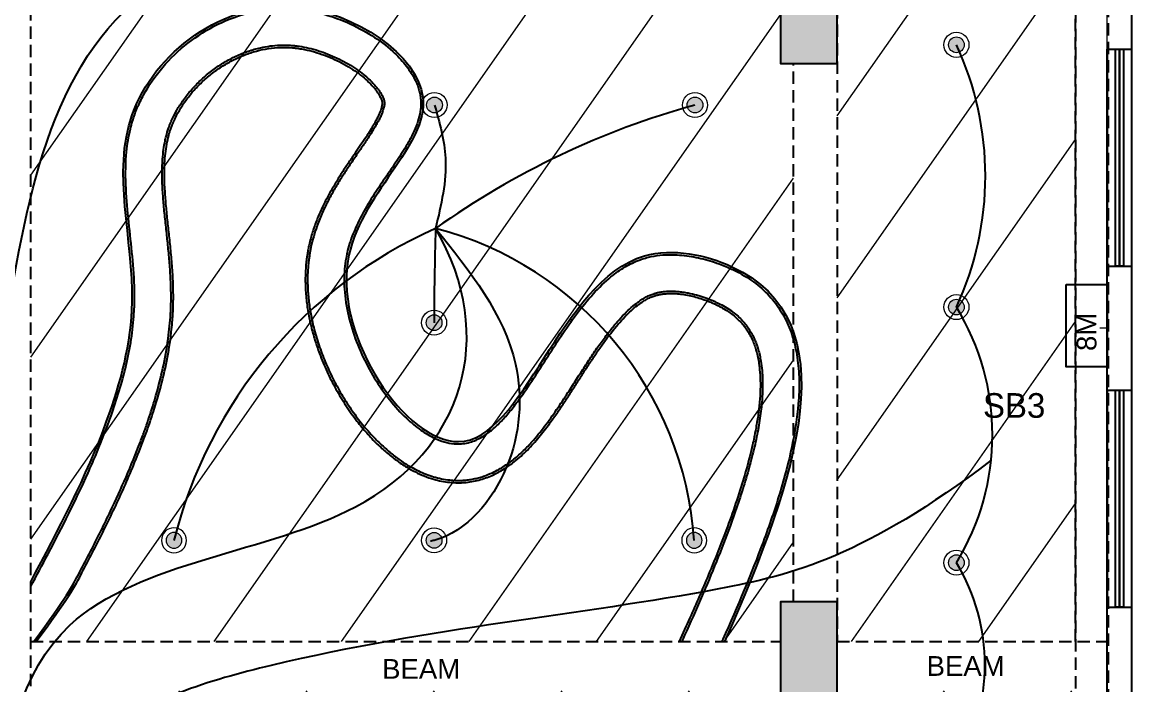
# Model space of a CAD drawing. Header units: millimetres. Extents: x 1464389 to 1998638, y -29162 to 256806.
# Drawn here: x 1777578 to 1784328, y 178643 to 182673 of the extents above; entities that cross this region are included whole.
import ezdxf

# ---------------------------------------------------------------- set-up
doc = ezdxf.new("R2010")
doc.units = ezdxf.units.MM
doc.header["$LTSCALE"] = 15
doc.linetypes.add('DASHED', pattern=[0.75, 0.5, -0.25])
doc.linetypes.add('DASHED2', pattern=[0.375, 0.25, -0.125])
doc.layers.get('0').update_dxf_attribs({"lineweight": 5})
for name, color, linetype in [('0_1.5sqmm wire', 4, 'Continuous'), ('0_COVE_loop', 30, 'Continuous'), ('A-WNDW', 4, 'Continuous'), ('GFC Columns', 6, 'Continuous'), ('GFC Walls', 14, 'Continuous'), ('GFC Windows', 5, 'Continuous'), ('S-col-3', 3, 'Continuous'), ('supended frame', 30, 'DASHED'), ('Text', 250, 'Continuous')]:
    doc.layers.add(name, color=color, linetype=linetype)
doc.layers.add('Hatch', color=252, linetype='Continuous', lineweight=15)
doc.styles.add('ARIAL', font='arial.ttf')

# ---------------------------------------------------------------- blocks, each defined once
blk = doc.blocks.new('SB')
at = {"layer": '0_1.5sqmm wire'}
blk.add_lwpolyline([(878496.5, -257695.9), (878496.5, -257945.9), (877996.5, -257945.9), (877996.5, -257695.9)], close=True, dxfattribs=at)
at = {"layer": '0_1.5sqmm wire', "insert": (878325.5, -257882.3), "char_height": 120, "attachment_point": 9, "style": 'ARIAL'}
blk.add_mtext_dynamic_manual_height_columns('\\pxt5;8M', width=2313.201, gutter_width=250, heights=[0], dxfattribs=at)
blk = doc.blocks.new('ff looping lights')
at = {"layer": '0_1.5sqmm wire'}
for centre, radius, start, end in [((988661.8, -272163), 1894.2, 335.0928, 24.89681), ((990134.2, -276592.2), 5043, 105.46223, 125.41395), ((988365.2, -275065.3), 2828.8, 114.05982, 165.97237), ((986678, -274525.9), 2112.3, 3.97194, 75.35812), ((989109.9, -273738), 1488.9, 328.53047, 31.46953), ((989352.1, -275135.7), 1200.5, 328.89471, 31.11864)]:
    blk.add_arc(centre, radius, start, end, dxfattribs=at)
blk.add_spline([(983485.3, -280840.9), (983650.8, -280016.7), (984350.8, -278986.7), (984370.8, -277556.7), (984260.8, -275616.7), (984540.8, -273486.7), (985264.7, -271216), (987084.2, -270386.3)], degree=3, dxfattribs=at)
for points, knots in [([(983485.3, -280840.9), (983557.3, -280700.8), (983699.8, -280423.9), (984022.8, -279966.2), (984654.1, -279184.9), (984707.4, -277531.1), (984245.3, -274589.7), (987203, -274379.6), (987596.1, -273144.5), (987211.9, -272482.2)], [0, 0, 0, 0, 471.614166, 932.048743, 1686.568458, 3393.524814, 6050.835484, 7878.67574, 10168.536426, 10168.536426, 10168.536426, 10168.536426]), ([(990590.8, -273892.5), (989822.6, -274478), (988562.6, -274798), (986834.2, -274935.8), (984774.1, -275543.4), (984884, -277686.7), (985083.4, -279755.2), (983842.6, -280298), (983550.3, -280861.3), (983540.7, -280871.7)], [0, 0, 0, 0, 1482.138071, 4272.155992, 5362.201862, 7219.96934, 9719.269242, 11102.638709, 11144.564144, 11144.564144, 11144.564144, 11144.564144])]:
    blk.add_open_spline(points, degree=3, knots=knots, dxfattribs=at)
at = {"layer": '0_COVE_loop'}
for points in [[(987205.3, -271731.6), (987272, -272055.4), (987211.9, -272482.2)], [(987211.9, -272482.2), (987698.1, -273308.1), (987641.9, -273936.8), (987203, -274379.6), (987180.4, -274385.2)], [(987211.9, -272482.2), (987205.1, -272779.6), (987203, -273055.6)]]:
    blk.add_spline(points, degree=3, dxfattribs=at)
blk = doc.blocks.new('curved light ff')
at = {"layer": 'supended frame', "linetype": 'ByBlock', "ltscale": 50}
for points, knots in [([(986132.8, -304891.1), (986303.2, -304573.5), (986585.5, -304035.4), (986844.9, -303067.4), (986484.7, -301985.7), (987628.3, -301098.4), (988925.5, -301989.4), (987620.2, -302883.2), (988950.9, -304820.3), (989428.2, -302731.7), (991169.7, -303098), (990810.2, -304229.8), (990352, -305255.1)], [81.098451, 81.098451, 81.098451, 81.098451, 1160.668686, 1902.168977, 3041.472031, 4239.059085, 5181.002223, 6279.419671, 7566.677072, 9164.488193, 9700.970436, 12132.687511, 12132.687511, 12132.687511, 12132.687511]), ([(986132.8, -304920.7), (986168.3, -304854.7), (986203.7, -304788.5), (986324.2, -304559.8), (986407.1, -304396), (986497.1, -304194.7), (986511.9, -304160.9), (986554.9, -304059), (986582.2, -303990.4), (986644.5, -303820.4), (986677.6, -303718), (986730, -303509.7), (986749.4, -303403.9), (986760.5, -303274.4), (986761.9, -303252.2), (986763.5, -303216.7), (986764, -303203.5), (986764.9, -303158.2), (986764.6, -303126.1), (986761.2, -303024.8), (986755.5, -302955.5), (986741.7, -302817.2), (986733.7, -302748.1), (986719.9, -302611), (986714, -302542.9), (986709, -302408.4), (986709.8, -302342), (986720.7, -302229.9), (986728.1, -302183.7), (986742.9, -302122.1), (986747.3, -302106.2), (986756.2, -302076.8), (986760.7, -302063.3), (986770.4, -302036.4), (986775.6, -302023.1), (986792.4, -301983.2), (986805.1, -301956.9), (986851.3, -301871.7), (986890.7, -301814.7), (986981.6, -301708.4), (987033.1, -301659.1), (987145.6, -301571.3), (987206.7, -301532.8), (987336.1, -301469.5), (987404.4, -301444.8), (987545.8, -301412), (987618.8, -301403.9), (987713.6, -301406.2), (987734, -301407.4), (987775.1, -301411.4), (987795.8, -301414.1), (987857.7, -301424.6), (987899, -301434.4), (987980.5, -301459.1), (988020.7, -301474), (988111.6, -301513.8), (988161.4, -301540.3), (988254.1, -301599.2), (988296.8, -301631.6), (988362.9, -301691.7), (988388.3, -301718.4), (988432.5, -301773.3), (988451.3, -301801.5), (988476.9, -301850.3), (988485.6, -301870.9), (988495.2, -301901.1), (988497.8, -301910.9), (988501.3, -301927.3), (988502.5, -301933.9), (988504.4, -301947), (988505.1, -301953.5), (988506.1, -301966.4), (988506.4, -301972.9), (988506.5, -301992.5), (988505.7, -302005.5), (988501.8, -302037.7), (988497.8, -302057), (988486.8, -302095.7), (988479.7, -302115.3), (988463.2, -302154.7), (988453.6, -302174.6), (988432.4, -302214.8), (988420.7, -302235.1), (988387.8, -302289.3), (988365.2, -302323.5), (988317.8, -302393.4), (988293, -302429.1), (988243.6, -302502), (988218.9, -302539.3), (988172, -302615.8), (988149.6, -302655), (988109.5, -302735.8), (988091.8, -302777.3), (988071.1, -302839.1), (988065.5, -302858.3), (988056.9, -302892.6), (988053.6, -302907.5), (988048.8, -302933.3), (988047.1, -302944), (988044.2, -302965.5), (988043, -302976.3), (988040.1, -303009), (988039.1, -303031), (988038.9, -303105.8), (988043.9, -303159.3), (988062.6, -303266.4), (988076.3, -303320), (988111, -303425.5), (988132, -303477.4), (988179.8, -303577.8), (988206.6, -303626.3), (988264.7, -303718), (988296, -303761.2), (988361.6, -303840.8), (988395.9, -303877.1), (988459, -303934.3), (988487.5, -303956.8), (988544.8, -303995.5), (988573.7, -304011.6), (988622.9, -304032.9), (988643.2, -304039.8), (988683.4, -304049.7), (988703.4, -304052.6), (988730.1, -304053.5), (988736.9, -304053.5), (988750.5, -304052.9), (988757.2, -304052.3), (988777.3, -304049.8), (988790.5, -304047.1), (988816.4, -304039.8), (988829.2, -304035.1), (988854.3, -304024.1), (988866.7, -304017.6), (988898, -303999.1), (988916.6, -303985.9), (988953.3, -303956), (988971.3, -303939.3), (989006.7, -303903.2), (989024.2, -303883.6), (989058.9, -303842.1), (989076, -303820.2), (989122.4, -303757.9), (989151.4, -303715.7), (989209.6, -303627.9), (989238.8, -303582.3), (989298, -303490.2), (989328.1, -303443.7), (989389.5, -303352), (989421, -303306.9), (989485.9, -303220.6), (989519.3, -303179.3), (989588.8, -303103.1), (989624.8, -303068.1), (989690, -303014.8), (989718.4, -302994.5), (989777.2, -302959.6), (989807.6, -302944.9), (989850.1, -302929.4), (989861.3, -302925.8), (989884, -302919.3), (989895.5, -302916.5), (989930.5, -302909.3), (989954.3, -302906), (990016.4, -302901.3), (990055.2, -302901.9), (990132.7, -302909.1), (990171.5, -302915.7), (990247.4, -302933.6), (990284.5, -302944.9), (990334.1, -302963.1), (990348, -302968.6), (990373.1, -302979.2), (990384.4, -302984.2), (990417.4, -302999.6), (990438.5, -303010.5), (990498.9, -303045.1), (990535.3, -303070.6), (990600.6, -303125.8), (990629.5, -303155.6), (990680.3, -303219.4), (990702.2, -303253.4), (990739.5, -303325.3), (990754.9, -303363.3), (990779.7, -303443), (990789, -303484.8), (990802, -303572), (990805.6, -303617.3), (990807.6, -303711.4), (990806, -303760.1), (990795.1, -303893.1), (990781.7, -303980.1), (990743.5, -304161), (990718.8, -304254.9), (990659.8, -304448.6), (990625.6, -304548.3), (990516.9, -304840.7), (990433.1, -305039.1), (990340.8, -305246), (990338.7, -305250.6), (990336.7, -305255.1)], [55.052372, 55.052372, 55.052372, 55.052372, 279.636341, 279.636341, 829.235288, 829.235288, 939.464268, 939.464268, 1159.922227, 1159.922227, 1478.853568, 1478.853568, 1797.784908, 1797.784908, 1863.585657, 1863.585657, 1902.564738, 1902.564738, 1996.94881, 1996.94881, 2199.542294, 2199.542294, 2402.135777, 2402.135777, 2604.729261, 2604.729261, 2807.322745, 2807.322745, 2952.784404, 2952.784404, 3003.980121, 3003.980121, 3047.838684, 3047.838684, 3091.697247, 3091.697247, 3179.414372, 3179.414372, 3380.948017, 3380.948017, 3582.481662, 3582.481662, 3784.015307, 3784.015307, 3985.548952, 3985.548952, 4187.082597, 4187.082597, 4242.355299, 4242.355299, 4297.628001, 4297.628001, 4408.173405, 4408.173405, 4518.718809, 4518.718809, 4666.025365, 4666.025365, 4813.331922, 4813.331922, 4923.224798, 4923.224798, 5033.117675, 5033.117675, 5111.931245, 5111.931245, 5149.385589, 5149.385589, 5174.826338, 5174.826338, 5199.884244, 5199.884244, 5224.942149, 5224.942149, 5275.057961, 5275.057961, 5348.246075, 5348.246075, 5421.434189, 5421.434189, 5494.622304, 5494.622304, 5567.810418, 5567.810418, 5688.230468, 5688.230468, 5808.650517, 5808.650517, 5929.070567, 5929.070567, 6049.490617, 6049.490617, 6169.910666, 6169.910666, 6223.117509, 6223.117509, 6263.62822, 6263.62822, 6292.043767, 6292.043767, 6320.459314, 6320.459314, 6377.290408, 6377.290408, 6512.267183, 6512.267183, 6647.243958, 6647.243958, 6782.220733, 6782.220733, 6917.197508, 6917.197508, 7052.174282, 7052.174282, 7187.151057, 7187.151057, 7294.008606, 7294.008606, 7400.866155, 7400.866155, 7475.913091, 7475.913091, 7550.960027, 7550.960027, 7577.039132, 7577.039132, 7603.118236, 7603.118236, 7655.276446, 7655.276446, 7707.434656, 7707.434656, 7759.592865, 7759.592865, 7841.179277, 7841.179277, 7922.765689, 7922.765689, 8004.3521, 8004.3521, 8085.938512, 8085.938512, 8225.824979, 8225.824979, 8365.711447, 8365.711447, 8505.597914, 8505.597914, 8645.484382, 8645.484382, 8785.370849, 8785.370849, 8925.257317, 8925.257317, 9028.322928, 9028.322928, 9131.38854, 9131.38854, 9167.787723, 9167.787723, 9204.186907, 9204.186907, 9276.985274, 9276.985274, 9391.417622, 9391.417622, 9505.849971, 9505.849971, 9620.282319, 9620.282319, 9666.008807, 9666.008807, 9704.650202, 9704.650202, 9781.932993, 9781.932993, 9937.953368, 9937.953368, 10093.973743, 10093.973743, 10249.994118, 10249.994118, 10406.014493, 10406.014493, 10562.034868, 10562.034868, 10718.055244, 10718.055244, 10874.075619, 10874.075619, 11131.329566, 11131.329566, 11388.583514, 11388.583514, 11645.837461, 11645.837461, 12126.342491, 12126.342491, 12137.205835, 12137.205835, 12137.205835, 12137.205835]), ([(986151.8, -305255.1), (986348.3, -304988.8), (986390.6, -304910.1), (986475.3, -304749.3), (986517.8, -304667.2), (986579.3, -304543.5), (986599.2, -304502.8), (986651.2, -304393.7), (986682.8, -304324.7), (986743.4, -304184.5), (986772.4, -304113.5), (986804.6, -304028.3), (986809.5, -304015.3), (986818.1, -303991.8), (986822, -303981.2), (986829.6, -303959.9), (986833.4, -303949.2), (986844.7, -303917), (986852, -303895.4), (986873.4, -303830.2), (986887, -303786), (986915.4, -303685.1), (986929.6, -303627.9), (986954, -303511.5), (986964.1, -303452.4), (986977.8, -303343.3), (986982.2, -303293.7), (986985.1, -303231), (986985.6, -303218.5), (986986.1, -303200), (986986.2, -303194.2), (986986.4, -303182.4), (986986.5, -303176.6), (986986.6, -303159.1), (986986.6, -303147.4), (986986.2, -303112.7), (986985.6, -303089.7), (986983.2, -303032.9), (986981.1, -302999.3), (986976.1, -302933.1), (986973.1, -302900.5), (986966.7, -302836.2), (986963.4, -302804.6), (986956.3, -302739.3), (986952.7, -302705.8), (986945.9, -302640.7), (986942.9, -302609.1), (986937.7, -302547.2), (986935.6, -302517), (986932.8, -302458.2), (986932.1, -302429.6), (986932.3, -302374.1), (986933.3, -302347.2), (986936.6, -302301.2), (986938.7, -302281.7), (986943.7, -302244.9), (986946.7, -302227.6), (986952.2, -302201.6), (986954.2, -302192.7), (986960.9, -302166.2), (986966.1, -302148.9), (986972.9, -302129.3), (986973.9, -302126.5), (986975.9, -302121), (986976.9, -302118.3), (986980, -302110), (986982.2, -302104.5), (986989.1, -302088), (986994, -302077), (987008.7, -302046.6), (987019.2, -302027.2), (987043.7, -301986.7), (987057.9, -301965.6), (987088.9, -301924.4), (987105.7, -301904.3), (987141.4, -301865.3), (987160.3, -301846.5), (987200.2, -301810.6), (987221.1, -301793.5), (987264.4, -301761.4), (987286.9, -301746.4), (987333.1, -301718.8), (987356.8, -301706.1), (987405.2, -301683.5), (987429.9, -301673.5), (987479.9, -301656.3), (987505.3, -301649.1), (987550.1, -301639.1), (987569.6, -301635.6), (987608.7, -301630.4), (987628.4, -301628.7), (987659.6, -301627.5), (987671.1, -301627.4), (987690.1, -301627.6), (987697.6, -301627.9), (987712.7, -301628.7), (987720.2, -301629.2), (987731, -301630.1), (987734.3, -301630.5), (987740.8, -301631.1), (987744.1, -301631.5), (987754, -301632.7), (987760.6, -301633.6), (987786.2, -301637.4), (987805.3, -301641.1), (987844, -301650.1), (987863.5, -301655.4), (987902.4, -301667.7), (987921.8, -301674.5), (987960.1, -301689.6), (987979, -301697.9), (988016, -301715.5), (988034.1, -301725), (988069.1, -301744.7), (988085.9, -301755.1), (988118.1, -301776.5), (988133.5, -301787.6), (988160.5, -301808.7), (988172.5, -301818.7), (988192.7, -301836.9), (988201.1, -301845), (988216.8, -301861.1), (988224.1, -301869.1), (988236.1, -301883.2), (988241, -301889.4), (988250.1, -301901.5), (988254.1, -301907.3), (988261.1, -301918.1), (988264.1, -301923.1), (988268.8, -301931.5), (988270.7, -301935.1), (988274, -301941.8), (988275.4, -301945.1), (988279.4, -301954.7), (988281.2, -301960.4), (988282.6, -301966.2), (988282.9, -301967.4), (988283.3, -301969.2), (988283.4, -301970), (988283.6, -301971.3), (988283.7, -301971.9), (988283.9, -301973.1), (988284, -301973.6), (988284.1, -301975.3), (988284.2, -301976.4), (988284.4, -301978.6), (988284.4, -301979.8), (988284.4, -301983.5), (988284.3, -301986.1), (988283.7, -301992.2), (988283.3, -301995.5), (988281.9, -302003.1), (988281, -302007.4), (988278.5, -302016.7), (988277, -302021.7), (988273.2, -302032.7), (988271, -302038.6), (988265.9, -302051.3), (988263, -302057.9), (988256.4, -302072), (988252.7, -302079.4), (988244.7, -302094.8), (988240.4, -302102.9), (988231, -302119.5), (988225.9, -302128.1), (988215.3, -302145.8), (988209.6, -302154.9), (988197.7, -302173.6), (988191.5, -302183.2), (988178.6, -302202.9), (988171.9, -302212.9), (988151.2, -302243.7), (988136.5, -302265.1), (988106, -302309.5), (988090.2, -302332.5), (988060.8, -302376.2), (988047.3, -302396.7), (988020.2, -302438.8), (988006.7, -302460.4), (987979.9, -302505.1), (987966.7, -302528.2), (987941.1, -302575.7), (987928.6, -302600.2), (987905, -302650.9), (987893.7, -302677.1), (987878.3, -302717.3), (987873.4, -302730.6), (987861.8, -302764.7), (987855.4, -302785.6), (987843.8, -302828.3), (987838.7, -302850.2), (987833, -302879.2), (987831.8, -302886), (987829.9, -302896.7), (987829.3, -302900.7), (987828, -302908.9), (987827.3, -302913.2), (987826.1, -302921.8), (987825.5, -302926.1), (987823.9, -302938.9), (987822.9, -302947.5), (987820.3, -302973.2), (987819, -302990.3), (987816.9, -303036.1), (987816.7, -303064.7), (987818.8, -303121.7), (987820.9, -303150), (987827.3, -303206.3), (987831.4, -303234.2), (987841.6, -303289.6), (987847.6, -303317.1), (987863.5, -303380.4), (987874, -303416.1), (987897.5, -303486.2), (987910.6, -303520.8), (987939, -303588.6), (987954.4, -303621.9), (987987.2, -303686.9), (988004.6, -303718.8), (988041.2, -303780.7), (988060.5, -303810.9), (988100.7, -303869.3), (988121.6, -303897.6), (988165.1, -303952.1), (988187.6, -303978.2), (988227.7, -304021.2), (988244.9, -304038.6), (988280.1, -304072), (988298.1, -304088.1), (988335, -304118.8), (988354, -304133.5), (988392.9, -304161.2), (988412.8, -304174.2), (988448.5, -304195.3), (988463.8, -304203.7), (988494.7, -304219.2), (988510.3, -304226.3), (988541, -304238.9), (988556.2, -304244.4), (988587.3, -304254.4), (988603.2, -304258.8), (988635.6, -304266.1), (988652.3, -304269.1), (988683.3, -304273.2), (988697.7, -304274.4), (988718.5, -304275.3), (988724.7, -304275.4), (988736.4, -304275.4), (988741.8, -304275.4), (988752.6, -304275), (988757.9, -304274.8), (988774, -304273.7), (988784.6, -304272.7), (988805.7, -304269.9), (988816.1, -304268.2), (988836.6, -304264.1), (988846.7, -304261.7), (988866.6, -304256.4), (988876.4, -304253.4), (988905.3, -304243.8), (988923.8, -304236.3), (988954.6, -304222), (988967.2, -304215.5), (988991.8, -304201.8), (989003.6, -304194.6), (989026.6, -304179.6), (989037.7, -304171.8), (989059.3, -304155.8), (989069.7, -304147.6), (989090, -304130.8), (989099.9, -304122.2), (989119.1, -304104.6), (989128.5, -304095.7), (989156, -304068.4), (989173.4, -304049.7), (989204, -304014.9), (989217.3, -303999), (989243.2, -303966.6), (989255.9, -303950.2), (989280.7, -303917), (989292.9, -303900.2), (989316.9, -303866.2), (989328.8, -303849.1), (989352.2, -303814.6), (989363.7, -303797.3), (989386.7, -303762.4), (989398, -303745), (989426.2, -303701.5), (989442.8, -303675.5), (989476.1, -303623.8), (989492.6, -303598.2), (989525.6, -303547.7), (989542.1, -303522.9), (989575.1, -303474.5), (989591.5, -303450.9), (989624.5, -303405.4), (989641, -303383.5), (989672, -303344.2), (989686.5, -303326.7), (989715.3, -303293.5), (989729.7, -303277.9), (989758.1, -303249), (989772.2, -303235.6), (989799.8, -303211.4), (989813.4, -303200.5), (989835.3, -303184.6), (989843.7, -303178.8), (989860.3, -303168.4), (989868.4, -303163.7), (989884.3, -303155.2), (989892, -303151.5), (989907.2, -303144.9), (989914.6, -303142.1), (989924.1, -303138.9), (989926.1, -303138.3), (989929.9, -303137.1), (989931.7, -303136.6), (989935.2, -303135.6), (989937, -303135.1), (989940.6, -303134.1), (989942.5, -303133.7), (989948.1, -303132.4), (989951.9, -303131.5), (989963.8, -303129.2), (989972.2, -303127.9), (989989.7, -303125.9), (989998.8, -303125.1), (990017.6, -303124.3), (990027.3, -303124.2), (990047.3, -303124.7), (990057.5, -303125.2), (990078.3, -303126.9), (990088.9, -303128.1), (990110.3, -303131.1), (990121.1, -303132.9), (990149, -303138.3), (990166.2, -303142.4), (990200.3, -303151.7), (990217.2, -303157), (990250.1, -303168.6), (990266.2, -303174.9), (990288, -303184.3), (990294.3, -303187.2), (990306.7, -303192.9), (990312.7, -303195.8), (990324.4, -303201.7), (990330.1, -303204.7), (990350.2, -303215.6), (990363.7, -303223.6), (990389.1, -303240.2), (990400.8, -303248.7), (990422.8, -303266), (990433, -303274.8), (990452.1, -303292.8), (990461, -303302), (990476.1, -303319.3), (990482.5, -303327.2), (990494.7, -303343.5), (990500.4, -303351.8), (990511.4, -303369), (990516.5, -303377.9), (990526.3, -303396.1), (990530.9, -303405.6), (990539.6, -303425.1), (990543.6, -303435.1), (990551.2, -303456), (990554.8, -303466.9), (990561.3, -303489.2), (990564.3, -303500.8), (990569.7, -303524.8), (990572.1, -303537.2), (990577.1, -303567.9), (990579.5, -303586.6), (990583, -303625.5), (990584.1, -303645.8), (990585.1, -303687.8), (990585, -303709.6), (990583.4, -303754.6), (990581.9, -303777.8), (990576.7, -303836.5), (990572.3, -303872.7), (990560.7, -303947.6), (990553.5, -303986.4), (990536.6, -304066.3), (990526.8, -304107.4), (990504.9, -304191.6), (990492.7, -304234.7), (990466.1, -304322.8), (990451.7, -304367.7), (990420.8, -304459.2), (990404.3, -304505.8), (990361.2, -304623.1), (990333.4, -304694.6), (990274.6, -304840.2), (990243.5, -304914.3), (990178.7, -305064.3), (990145, -305140.3), (990104.7, -305229.7), (990099, -305242.4), (990093.2, -305255.1)], [8.356626, 8.356626, 8.356626, 8.356626, 274.200544, 274.200544, 545.722427, 545.722427, 677.46923, 677.46923, 896.601737, 896.601737, 1115.734244, 1115.734244, 1154.833329, 1154.833329, 1186.70739, 1186.70739, 1218.581452, 1218.581452, 1282.329574, 1282.329574, 1409.825819, 1409.825819, 1569.96718, 1569.96718, 1730.108541, 1730.108541, 1860.512731, 1860.512731, 1892.983366, 1892.983366, 1908.143533, 1908.143533, 1923.303701, 1923.303701, 1953.624035, 1953.624035, 2014.264705, 2014.264705, 2105.033033, 2105.033033, 2195.801361, 2195.801361, 2286.569689, 2286.569689, 2386.183855, 2386.183855, 2484.145108, 2484.145108, 2582.10636, 2582.10636, 2680.067613, 2680.067613, 2778.028866, 2778.028866, 2853.514534, 2853.514534, 2924.107925, 2924.107925, 2962.014993, 2962.014993, 3037.829131, 3037.829131, 3050.138016, 3050.138016, 3062.4469, 3062.4469, 3087.06467, 3087.06467, 3136.30021, 3136.30021, 3222.756392, 3222.756392, 3318.979037, 3318.979037, 3415.201682, 3415.201682, 3511.424327, 3511.424327, 3607.646972, 3607.646972, 3703.869617, 3703.869617, 3800.092262, 3800.092262, 3896.314907, 3896.314907, 3992.537552, 3992.537552, 4065.355509, 4065.355509, 4138.173466, 4138.173466, 4180.629395, 4180.629395, 4208.084892, 4208.084892, 4235.778397, 4235.778397, 4247.631306, 4247.631306, 4259.484215, 4259.484215, 4283.190034, 4283.190034, 4350.062002, 4350.062002, 4416.93397, 4416.93397, 4483.805939, 4483.805939, 4550.677907, 4550.677907, 4617.549875, 4617.549875, 4684.421844, 4684.421844, 4751.293812, 4751.293812, 4810.414881, 4810.414881, 4858.28889, 4858.28889, 4906.162899, 4906.162899, 4945.099337, 4945.099337, 4984.035775, 4984.035775, 5019.752293, 5019.752293, 5047.950399, 5047.950399, 5076.148506, 5076.148506, 5138.087938, 5138.087938, 5154.015343, 5154.015343, 5166.107927, 5166.107927, 5176.180433, 5176.180433, 5186.803846, 5186.803846, 5206.676737, 5206.676737, 5226.549628, 5226.549628, 5263.944493, 5263.944493, 5301.339357, 5301.339357, 5338.734222, 5338.734222, 5376.129086, 5376.129086, 5413.523951, 5413.523951, 5450.918815, 5450.918815, 5488.31368, 5488.31368, 5525.708544, 5525.708544, 5563.103409, 5563.103409, 5600.498273, 5600.498273, 5637.893138, 5637.893138, 5675.288002, 5675.288002, 5750.077731, 5750.077731, 5824.86746, 5824.86746, 5887.00364, 5887.00364, 5949.139819, 5949.139819, 6011.275999, 6011.275999, 6073.412178, 6073.412178, 6135.548358, 6135.548358, 6165.80479, 6165.80479, 6211.320062, 6211.320062, 6256.835335, 6256.835335, 6270.573633, 6270.573633, 6278.504433, 6278.504433, 6287.071403, 6287.071403, 6295.638374, 6295.638374, 6312.772315, 6312.772315, 6347.040198, 6347.040198, 6404.633315, 6404.633315, 6462.226431, 6462.226431, 6519.819547, 6519.819547, 6577.412664, 6577.412664, 6653.796768, 6653.796768, 6730.180871, 6730.180871, 6806.564975, 6806.564975, 6882.949079, 6882.949079, 6959.333183, 6959.333183, 7035.717286, 7035.717286, 7112.10139, 7112.10139, 7166.954618, 7166.954618, 7221.807847, 7221.807847, 7276.661075, 7276.661075, 7331.514304, 7331.514304, 7371.560141, 7371.560141, 7410.281843, 7410.281843, 7446.408843, 7446.408843, 7482.535844, 7482.535844, 7518.662845, 7518.662845, 7548.810824, 7548.810824, 7561.70609, 7561.70609, 7572.727284, 7572.727284, 7583.748478, 7583.748478, 7605.790866, 7605.790866, 7627.833254, 7627.833254, 7649.875643, 7649.875643, 7671.918031, 7671.918031, 7716.002807, 7716.002807, 7748.499836, 7748.499836, 7780.996865, 7780.996865, 7813.493894, 7813.493894, 7845.990923, 7845.990923, 7878.487951, 7878.487951, 7910.98498, 7910.98498, 7975.979038, 7975.979038, 8028.925544, 8028.925544, 8081.872049, 8081.872049, 8134.818554, 8134.818554, 8187.765059, 8187.765059, 8240.711565, 8240.711565, 8293.65807, 8293.65807, 8372.497426, 8372.497426, 8451.336782, 8451.336782, 8530.176138, 8530.176138, 8609.015493, 8609.015493, 8687.854849, 8687.854849, 8757.523925, 8757.523925, 8827.193001, 8827.193001, 8896.862077, 8896.862077, 8966.531153, 8966.531153, 9011.514624, 9011.514624, 9056.498095, 9056.498095, 9100.859407, 9100.859407, 9145.22072, 9145.22072, 9157.457449, 9157.457449, 9168.049031, 9168.049031, 9178.640613, 9178.640613, 9189.232195, 9189.232195, 9210.415359, 9210.415359, 9253.774133, 9253.774133, 9297.132907, 9297.132907, 9340.491681, 9340.491681, 9383.850455, 9383.850455, 9427.20923, 9427.20923, 9470.568004, 9470.568004, 9538.7018, 9538.7018, 9606.835596, 9606.835596, 9674.969392, 9674.969392, 9703.364127, 9703.364127, 9731.758863, 9731.758863, 9760.153598, 9760.153598, 9834.353662, 9834.353662, 9908.553726, 9908.553726, 9982.75379, 9982.75379, 10056.953853, 10056.953853, 10117.910902, 10117.910902, 10178.867951, 10178.867951, 10239.824999, 10239.824999, 10300.782048, 10300.782048, 10361.739097, 10361.739097, 10422.696146, 10422.696146, 10483.653194, 10483.653194, 10544.610243, 10544.610243, 10629.788075, 10629.788075, 10714.965907, 10714.965907, 10800.143739, 10800.143739, 10885.321572, 10885.321572, 11009.186647, 11009.186647, 11133.051721, 11133.051721, 11256.916796, 11256.916796, 11380.781871, 11380.781871, 11504.646946, 11504.646946, 11628.512021, 11628.512021, 11812.082013, 11812.082013, 11995.652004, 11995.652004, 12179.221996, 12179.221996, 12209.541121, 12209.541121, 12209.541121, 12209.541121]), ([(986165.9, -305255.1), (986360.6, -304995.4), (986402.9, -304916.8), (986488, -304755.3), (986530.8, -304672.4), (986614.5, -304504.2), (986655.3, -304418.8), (986733.3, -304245), (986770.5, -304156.6), (986810.7, -304051.9), (986816.1, -304037.6), (986826.5, -304009.5), (986831.6, -303995.8), (986841.5, -303968.3), (986846.4, -303954.4), (986861, -303912.7), (986870.4, -303884.7), (986896.6, -303803.2), (986912.5, -303749.2), (986941.2, -303639.3), (986954, -303583.4), (986975.4, -303469.7), (986984.1, -303411.9), (986991.7, -303339), (986993, -303324.8), (986996.6, -303281.9), (986998.3, -303253.1), (986999.6, -303217), (986999.8, -303210), (987000.1, -303198.2), (987000.2, -303193.4), (987000.4, -303183.9), (987000.4, -303179.1), (987000.6, -303164.9), (987000.6, -303155.5), (987000.4, -303127.3), (987000.1, -303108.6), (986998.3, -303053.4), (986996.3, -303017.2), (986991.2, -302946), (986988.1, -302911), (986981.4, -302842.2), (986977.9, -302808.4), (986970.7, -302742), (986967.1, -302709.4), (986960.5, -302645.6), (986957.4, -302614.3), (986952.2, -302553.3), (986950.1, -302523.6), (986947.1, -302465.6), (986946.3, -302437.5), (986946.2, -302382.9), (986946.9, -302356.5), (986949.8, -302311), (986951.7, -302291.5), (986956.5, -302253.8), (986959.5, -302235.4), (986966.8, -302199.8), (986971, -302182.4), (986977.7, -302159.4), (986979.6, -302153.3), (986982.7, -302143.8), (986983.8, -302140.4), (986985.9, -302134.5), (986986.8, -302132.1), (986988.5, -302127.1), (986989.4, -302124.7), (986992.2, -302117.3), (986994.2, -302112.3), (987000.3, -302097.5), (987004.6, -302087.5), (987018.8, -302057.4), (987029.6, -302037.2), (987053.7, -301997.1), (987067, -301977.2), (987095.8, -301938.3), (987111.4, -301919.2), (987144.5, -301882.2), (987162.1, -301864.3), (987199.1, -301830), (987218.5, -301813.6), (987258.7, -301782.6), (987279.6, -301768.1), (987322.5, -301741), (987344.5, -301728.5), (987389.6, -301705.8), (987412.6, -301695.6), (987459.1, -301677.8), (987482.8, -301670.1), (987530.4, -301657.4), (987554.4, -301652.3), (987602.8, -301645), (987627.1, -301642.7), (987676, -301641), (987700.5, -301641.6), (987728.2, -301643.9), (987731.1, -301644.2), (987737.1, -301644.8), (987740.2, -301645.1), (987749.2, -301646.2), (987755.3, -301647), (987773.8, -301649.6), (987786.2, -301651.8), (987818.9, -301658.3), (987839.2, -301663.3), (987880, -301675), (987900.5, -301681.8), (987940.9, -301696.8), (987961, -301705.2), (988000.1, -301723.2), (988019.3, -301732.9), (988056.3, -301753.4), (988074.2, -301764.2), (988108.2, -301786.6), (988124.3, -301798.1), (988154.3, -301821.6), (988168.3, -301833.5), (988190.9, -301854.5), (988200, -301863.7), (988216.5, -301881.6), (988224, -301890.4), (988237.1, -301907.3), (988242.8, -301915.4), (988251.3, -301928.8), (988254.5, -301934.4), (988259.9, -301944.7), (988262.1, -301949.4), (988265.5, -301957.8), (988266.8, -301961.6), (988268.5, -301967.3), (988269.1, -301969.5), (988269.6, -301972.1), (988269.7, -301972.7), (988269.9, -301973.7), (988269.9, -301974.2), (988270, -301975), (988270.1, -301975.3), (988270.1, -301975.8), (988270.2, -301976.1), (988270.2, -301976.9), (988270.3, -301977.5), (988270.4, -301979.3), (988270.4, -301980.5), (988270.4, -301983.4), (988270.3, -301985), (988270, -301988.5), (988269.8, -301990.5), (988269.2, -301994.8), (988268.8, -301997.2), (988267.7, -302002.5), (988267, -302005.3), (988265, -302012.8), (988263.5, -302017.7), (988259.9, -302028.5), (988257.7, -302034.3), (988252.5, -302046.9), (988249.6, -302053.6), (988242.9, -302067.8), (988239.2, -302075.3), (988230.9, -302090.9), (988226.4, -302099.1), (988216.8, -302116.1), (988211.6, -302124.9), (988197.9, -302147.3), (988189, -302161.3), (988170.1, -302190.4), (988160.1, -302205.4), (988139, -302236.6), (988128, -302252.7), (988105.3, -302285.8), (988093.5, -302302.9), (988069.6, -302338), (988057.4, -302356.1), (988032.8, -302393.3), (988020.4, -302412.3), (987995.7, -302451.6), (987983.4, -302471.8), (987959, -302513.4), (987947.1, -302534.8), (987923.8, -302578.9), (987912.5, -302601.6), (987890.8, -302648.4), (987880.5, -302672.5), (987861.3, -302722.2), (987852.4, -302747.8), (987836.5, -302800.5), (987829.4, -302827.6), (987821.5, -302865.3), (987819.5, -302875.2), (987817, -302889.6), (987816.2, -302894.2), (987814.9, -302902.3), (987814.3, -302906), (987813.2, -302913.3), (987812.7, -302917), (987811.1, -302928), (987810.2, -302935.3), (987807.7, -302957.2), (987806.4, -302971.8), (987803.4, -303016.4), (987802.7, -303046.3), (987803.9, -303105.8), (987805.7, -303135.3), (987811.5, -303194), (987815.5, -303223.1), (987825.5, -303280.9), (987831.5, -303309.5), (987845.3, -303366.2), (987853.1, -303394.3), (987870.2, -303449.7), (987879.6, -303477.1), (987903.8, -303541.7), (987919.2, -303578.5), (987952.7, -303650.6), (987970.7, -303685.8), (988008.8, -303754.4), (988029, -303787.8), (988071.5, -303852.5), (988093.8, -303883.7), (988136.3, -303939), (988156.3, -303963.3), (988197.6, -304010), (988219, -304032.5), (988259.4, -304072), (988278.2, -304089.3), (988317, -304122.4), (988336.9, -304138.1), (988378, -304168), (988399.1, -304182.1), (988437.6, -304205.3), (988454.8, -304214.8), (988490.2, -304232.6), (988508.3, -304240.8), (988545.7, -304255.6), (988564.9, -304262.3), (988600.1, -304272.4), (988615.9, -304276.3), (988648.2, -304282.6), (988664.7, -304285.1), (988698.2, -304288.5), (988715.3, -304289.4), (988736.6, -304289.4), (988740.5, -304289.4), (988753.3, -304289.1), (988762.1, -304288.6), (988785.9, -304286.7), (988800.8, -304284.9), (988830.2, -304279.8), (988844.6, -304276.7), (988872.9, -304269.2), (988886.6, -304265), (988913.5, -304255.4), (988926.5, -304250.2), (988951.8, -304238.9), (988964.1, -304232.9), (988987.9, -304220.1), (988999.5, -304213.5), (989021.9, -304199.6), (989032.7, -304192.3), (989053.8, -304177.5), (989064, -304169.9), (989088.2, -304150.7), (989102, -304139), (989128.6, -304115.1), (989141.3, -304102.8), (989166.1, -304077.8), (989178.1, -304065.1), (989201.4, -304039.2), (989212.8, -304026), (989235, -303999.4), (989245.8, -303985.9), (989267.1, -303958.6), (989277.5, -303944.8), (989303.1, -303910.1), (989318.1, -303889), (989347.6, -303846.5), (989362.1, -303825), (989390.7, -303781.9), (989404.8, -303760.2), (989432.8, -303717), (989446.8, -303695.3), (989474.4, -303652.3), (989488.2, -303630.9), (989515.6, -303588.5), (989529.3, -303567.6), (989556.7, -303526.4), (989570.3, -303506.2), (989597.6, -303466.7), (989611.2, -303447.4), (989638.5, -303410.2), (989652, -303392.1), (989679.2, -303357.6), (989692.7, -303341.1), (989719.6, -303309.8), (989732.9, -303295), (989759.4, -303267.5), (989772.5, -303254.7), (989798.2, -303231.2), (989810.8, -303220.5), (989832.8, -303203.5), (989842.3, -303196.7), (989860.7, -303184.5), (989869.8, -303179), (989887.4, -303169.3), (989895.9, -303165.1), (989912.7, -303157.8), (989920.9, -303154.7), (989930.5, -303151.6), (989932, -303151.1), (989935.1, -303150.2), (989936.6, -303149.7), (989939.6, -303148.9), (989941.2, -303148.5), (989945.8, -303147.3), (989949, -303146.5), (989958.9, -303144.3), (989965.7, -303143.1), (989980.1, -303141), (989987.5, -303140.2), (990003, -303138.9), (990011, -303138.6), (990031.2, -303138.2), (990043.8, -303138.5), (990069.5, -303140.1), (990082.8, -303141.5), (990109.7, -303145.1), (990123.4, -303147.5), (990150.9, -303153.2), (990164.7, -303156.5), (990192.1, -303163.9), (990205.7, -303168.1), (990232.5, -303177.1), (990245.7, -303182), (990266.4, -303190.3), (990274.1, -303193.5), (990288.8, -303200), (990295.8, -303203.2), (990309.4, -303209.8), (990316, -303213.1), (990335.1, -303223.2), (990347.1, -303230), (990369.7, -303244.1), (990380.3, -303251.2), (990400.1, -303265.7), (990409.4, -303273.1), (990426.9, -303288.2), (990435.1, -303295.8), (990450.5, -303311.4), (990457.7, -303319.4), (990471.3, -303335.6), (990477.7, -303344), (990489.8, -303361.1), (990495.5, -303369.9), (990506.3, -303388.2), (990511.3, -303397.6), (990520.9, -303417.2), (990525.3, -303427.3), (990533.7, -303448.4), (990537.6, -303459.4), (990544.8, -303482.2), (990548.1, -303494), (990554.1, -303518.6), (990556.7, -303531.4), (990561.4, -303557.9), (990563.4, -303571.7), (990567.5, -303606.6), (990569.2, -303628.4), (990571, -303673.9), (990571.2, -303697.6), (990569.8, -303746.9), (990568.3, -303772.5), (990563.7, -303825.5), (990560.6, -303852.8), (990552.7, -303909.1), (990548, -303938), (990536.9, -303997.4), (990530.6, -304027.8), (990512.9, -304105.8), (990500.6, -304154.2), (990472.7, -304253.6), (990457.2, -304304.7), (990423.3, -304409.1), (990404.9, -304462.5), (990365.6, -304571.2), (990344.7, -304626.5), (990300.6, -304738.9), (990277.5, -304795.9), (990218.4, -304937.9), (990181.3, -305023.7), (990121.5, -305158.4), (990099.8, -305206.6), (990077.8, -305255.1)], [8.549381, 8.549381, 8.549381, 8.549381, 273.864532, 273.864532, 547.729064, 547.729064, 821.593596, 821.593596, 1095.458129, 1095.458129, 1138.792336, 1138.792336, 1179.947017, 1179.947017, 1221.101699, 1221.101699, 1303.411061, 1303.411061, 1457.576193, 1457.576193, 1611.741325, 1611.741325, 1765.906457, 1765.906457, 1803.191581, 1803.191581, 1877.76183, 1877.76183, 1895.862035, 1895.862035, 1908.052473, 1908.052473, 1920.242912, 1920.242912, 1944.623789, 1944.623789, 1993.385544, 1993.385544, 2090.084153, 2090.084153, 2186.782762, 2186.782762, 2283.481371, 2283.481371, 2380.17998, 2380.17998, 2476.878589, 2476.878589, 2573.577198, 2573.577198, 2670.275806, 2670.275806, 2766.974415, 2766.974415, 2842.702858, 2842.702858, 2918.431301, 2918.431301, 2994.159745, 2994.159745, 3021.62507, 3021.62507, 3037.240797, 3037.240797, 3048.559374, 3048.559374, 3059.877951, 3059.877951, 3082.515105, 3082.515105, 3127.789413, 3127.789413, 3219.975893, 3219.975893, 3312.162373, 3312.162373, 3404.348854, 3404.348854, 3496.535334, 3496.535334, 3588.721814, 3588.721814, 3680.908294, 3680.908294, 3773.094774, 3773.094774, 3865.281254, 3865.281254, 3957.467735, 3957.467735, 4049.654215, 4049.654215, 4141.840695, 4141.840695, 4234.027175, 4234.027175, 4245.182502, 4245.182502, 4256.337828, 4256.337828, 4278.648481, 4278.648481, 4323.269787, 4323.269787, 4394.627322, 4394.627322, 4465.984857, 4465.984857, 4537.342393, 4537.342393, 4608.699928, 4608.699928, 4680.057463, 4680.057463, 4751.414999, 4751.414999, 4822.772534, 4822.772534, 4878.406818, 4878.406818, 4934.041103, 4934.041103, 4989.675387, 4989.675387, 5033.233788, 5033.233788, 5076.792189, 5076.792189, 5120.35059, 5120.35059, 5155.282645, 5155.282645, 5167.177375, 5167.177375, 5178.48322, 5178.48322, 5185.155678, 5185.155678, 5191.828135, 5191.828135, 5205.173051, 5205.173051, 5231.862882, 5231.862882, 5258.552713, 5258.552713, 5285.242544, 5285.242544, 5311.932375, 5311.932375, 5338.622206, 5338.622206, 5377.04267, 5377.04267, 5415.463134, 5415.463134, 5453.883598, 5453.883598, 5492.304062, 5492.304062, 5530.724526, 5530.724526, 5569.14499, 5569.14499, 5625.651291, 5625.651291, 5682.157593, 5682.157593, 5738.663894, 5738.663894, 5795.170196, 5795.170196, 5851.676497, 5851.676497, 5908.182799, 5908.182799, 5964.6891, 5964.6891, 6021.195401, 6021.195401, 6077.701703, 6077.701703, 6134.208004, 6134.208004, 6190.714306, 6190.714306, 6247.220607, 6247.220607, 6267.080985, 6267.080985, 6276.022658, 6276.022658, 6283.230865, 6283.230865, 6290.439073, 6290.439073, 6304.855488, 6304.855488, 6333.688319, 6333.688319, 6392.900566, 6392.900566, 6452.112813, 6452.112813, 6511.32506, 6511.32506, 6570.537307, 6570.537307, 6629.749554, 6629.749554, 6688.961801, 6688.961801, 6771.13142, 6771.13142, 6853.30104, 6853.30104, 6935.470659, 6935.470659, 7017.640278, 7017.640278, 7086.168073, 7086.168073, 7154.695867, 7154.695867, 7212.040416, 7212.040416, 7269.384965, 7269.384965, 7326.729514, 7326.729514, 7370.931595, 7370.931595, 7415.133676, 7415.133676, 7459.335757, 7459.335757, 7493.834883, 7493.834883, 7528.334009, 7528.334009, 7562.833134, 7562.833134, 7570.619929, 7570.619929, 7588.166956, 7588.166956, 7618.470079, 7618.470079, 7648.773201, 7648.773201, 7679.076324, 7679.076324, 7709.379447, 7709.379447, 7739.68257, 7739.68257, 7769.985693, 7769.985693, 7800.288816, 7800.288816, 7830.591939, 7830.591939, 7874.41903, 7874.41903, 7918.246121, 7918.246121, 7962.073212, 7962.073212, 8005.900303, 8005.900303, 8049.727394, 8049.727394, 8093.554485, 8093.554485, 8159.084402, 8159.084402, 8224.614318, 8224.614318, 8290.144235, 8290.144235, 8355.674151, 8355.674151, 8421.204068, 8421.204068, 8486.733984, 8486.733984, 8552.263901, 8552.263901, 8617.793817, 8617.793817, 8683.323734, 8683.323734, 8748.85365, 8748.85365, 8814.383567, 8814.383567, 8879.913483, 8879.913483, 8945.4434, 8945.4434, 8996.692679, 8996.692679, 9047.941958, 9047.941958, 9099.191236, 9099.191236, 9150.440515, 9150.440515, 9160.298357, 9160.298357, 9169.870385, 9169.870385, 9179.442412, 9179.442412, 9198.586467, 9198.586467, 9236.874577, 9236.874577, 9275.162687, 9275.162687, 9313.450796, 9313.450796, 9369.364989, 9369.364989, 9425.279181, 9425.279181, 9481.193373, 9481.193373, 9537.107565, 9537.107565, 9593.021757, 9593.021757, 9648.935949, 9648.935949, 9683.434252, 9683.434252, 9716.079424, 9716.079424, 9748.724596, 9748.724596, 9814.014941, 9814.014941, 9879.305285, 9879.305285, 9944.59563, 9944.59563, 10009.885975, 10009.885975, 10075.176319, 10075.176319, 10140.466664, 10140.466664, 10205.757008, 10205.757008, 10271.047353, 10271.047353, 10336.337698, 10336.337698, 10401.628042, 10401.628042, 10466.918387, 10466.918387, 10532.208731, 10532.208731, 10597.499076, 10597.499076, 10692.84704, 10692.84704, 10788.195004, 10788.195004, 10883.542968, 10883.542968, 10978.890932, 10978.890932, 11074.238896, 11074.238896, 11169.58686, 11169.58686, 11313.373461, 11313.373461, 11457.160062, 11457.160062, 11600.946662, 11600.946662, 11744.733263, 11744.733263, 11888.519864, 11888.519864, 12098.439102, 12098.439102, 12214.141302, 12214.141302, 12214.141302, 12214.141302])]:
    blk.add_open_spline(points, degree=3, knots=knots, dxfattribs=at)
blk.add_open_spline([(986132.8, -305280.8), (986133.3, -305280.2), (986133.7, -305279.7), (986134.1, -305279.1)], degree=3, dxfattribs=at)
blk = doc.blocks.new('mot cob 12w')
h = blk.add_hatch(color=219)
h.dxf.hatch_style = 1
h.set_gradient(color1=(100, 33, 101), color2=(248, 215, 49), name='HEMISPHERICAL')
h.paths.add_polyline_path([(-161097.6, 77016.2, 1), (-161193.2, 77016.2, 1)])
for radius in [76.2, 47.8]:
    blk.add_circle((-161145.4, 77016.2), radius)
blk = doc.blocks.new('LIGHTS 12W')
for p in [(1142901.3, 77663), (1139726.6, 77297), (1141311.1, 77296.9), (1142901.2, 76067.8), (1139724.3, 75973), (1139724.3, 74649), (1142901.2, 74513.3)]:
    blk.add_blockref('mot cob 12w', p)
at = {"xscale": -1}
for p in [(815851.3, 74649), (819015.8, 74649)]:
    blk.add_blockref('mot cob 12w', p, dxfattribs=at)

msp = doc.modelspace()

# ---------------------------------------------------------------- hatches: boundary and pattern name
at = {"layer": 'Hatch', "true_color": 0xa953a0}
h = msp.add_hatch(dxfattribs=at)
h.set_pattern_fill('ANSI31', color=215, scale=200, angle=10)
h.set_pattern_definition([(55, (1354599.74, 192024.73), (-520.16155, 364.221), [])])
h.paths.add_polyline_path([(1761949.8, 187591.3), (1761961, 187662.6), (1760661.7, 187871.9), (1760661.7, 185995.3), (1772309.8, 185995.4)])
h.paths.add_polyline_path([(1770078.7, 186339.1), (1770102, 186487.2), (1770102.2, 186487.2), (1770078.9, 186339)], flags=16)
h.paths.add_polyline_path([(1767227.7, 185695.3), (1762982.4, 185695.3), (1762982.4, 184283.5), (1767227.7, 184283.5)])
h.paths.add_polyline_path([(1762382.3, 185695.3), (1760957.4, 185695.3), (1760957.4, 184283.5), (1762382.3, 184283.5)])
h.paths.add_polyline_path([(1767227.7, 183983.5), (1762982.4, 183983.5), (1762982.4, 177123.7), (1767227.7, 177123.7)])
h.paths.add_polyline_path([(1772446.7, 183983.5), (1767827.7, 183983.5), (1767827.7, 172545.3), (1772446.7, 172545.3)])
h.paths.add_polyline_path([(1777031.6, 183983.5), (1773046.7, 183983.5), (1773046.7, 173160.3), (1777031.6, 173160.3)])
h.paths.add_polyline_path([(1777031.6, 185073.6), (1773046.7, 185699.1), (1773046.7, 184283.5), (1777031.6, 184283.5)])
h.paths.add_polyline_path([(1782330.7, 184451.6), (1781572.4, 184568.5), (1781572.4, 184568.4), (1779862.8, 184831.8), (1777631.6, 185133.9), (1777631.6, 184283.5), (1782330.7, 184283.5)])
h.paths.add_polyline_path([(1782270.7, 182421.4), (1782190.7, 182421.4), (1782190.7, 182769.5), (1777631.6, 182769.5), (1777631.6, 178906.3), (1782190.7, 178906.3), (1782190.7, 179147.3), (1782270.7, 179147.3)])
h.paths.add_polyline_path([(1783985.7, 182996.4), (1782535.7, 182996.4), (1782535.7, 178906.3), (1783985.7, 178906.3)])
h.paths.add_polyline_path([(1783985.7, 178606.3), (1782535.7, 178606.3), (1782535.7, 172560.3), (1783985.7, 172560.3)])
h.paths.add_polyline_path([(1782270.7, 178347.3), (1782190.7, 178347.3), (1782190.7, 178606.3), (1777901.7, 178606.3), (1777901.7, 172560.3), (1782270.7, 172560.3)])
h.paths.add_polyline_path([(1782270.7, 172210.3), (1777676.7, 172210.3), (1777676.7, 170259.9), (1782270.7, 170259.9)])
h.paths.add_polyline_path([(1783985.7, 172210.3), (1782535.7, 172210.3), (1782535.7, 170259.9), (1783985.7, 170259.9)])
h.paths.add_polyline_path([(1767227.7, 176523.7), (1762982.4, 176523.7), (1762982.4, 172550.1), (1767227.7, 172550.1)])
h.paths.add_polyline_path([(1762607.4, 172250), (1760661.7, 172250), (1760661.7, 170259.9), (1762607.4, 170259.9)])
h.paths.add_polyline_path([(1768232.7, 172195.3), (1767752.7, 172195.3), (1767277.7, 172195.3), (1767277.7, 172250.1), (1762982.4, 172250.1), (1762982.4, 170259.9), (1768232.7, 170259.9)])
h.paths.add_polyline_path([(1767692.7, 169963.5), (1767692.7, 170018.5), (1767692.7, 170059.9), (1763207.4, 170059.9), (1763207.4, 170059.8), (1762457.4, 170059.8), (1760661.7, 170059.9), (1760661.7, 169474.5), (1761311.7, 169474.5), (1761311.7, 168974.5), (1767692.7, 168974.5), (1767692.7, 169059.5)])
h.paths.add_polyline_path([(1775355.7, 173160.3), (1773046.7, 173160.3), (1773046.7, 172545.3), (1775355.7, 172545.3)])
h.paths.add_polyline_path([(1778850.5, 170142.9), (1779121.1, 170142.9), (1779121.1, 170297.5), (1778850.5, 170297.5)])
h.paths.add_polyline_path([(1781258.3, 170144.1), (1781470.6, 170144.1), (1781470.6, 170298.7), (1781258.3, 170298.7)])
h.paths.add_polyline_path([(1767718.4, 169061.9), (1767718.4, 169215.9), (1767563.9, 169215.9), (1767563.9, 169061.9)])
at = {"layer": 'S-col-3', "lineweight": -3, "ltscale": 0.15}
h = msp.add_hatch(color=1, dxfattribs=at)
h.dxf.hatch_style = 1
h.paths.add_polyline_path([(1782190.7, 182421.4), (1782535.7, 182421.4), (1782535.7, 183219.3), (1782190.7, 183219.3)])
h = msp.add_hatch(color=1, dxfattribs=at)
h.dxf.hatch_style = 1
h.paths.add_polyline_path([(1782190.7, 178347.3), (1782535.7, 178347.3), (1782535.7, 179147.3), (1782190.7, 179147.3)])

# ---------------------------------------------------------------- linework, layer by layer
for p, q in [((1784177.7, 182509.3), (1784177.7, 183069.3)), ((1784177.7, 180811.8), (1784133.7, 180811.8))]:
    msp.add_line(p, q)
at = {"layer": 'A-WNDW', "ltscale": 0.5}
for points in [[(1784227.7, 181189.3), (1784227.7, 182509.3), (1784277.7, 182509.3), (1784277.7, 181189.3)], [(1784227.7, 179114.3), (1784227.7, 180434.3), (1784277.7, 180434.3), (1784277.7, 179114.3)]]:
    msp.add_lwpolyline(points, close=True, dxfattribs=at)
at = {"layer": 'A-WNDW', "ltscale": 0.5, "const_width": 14.1}
for points in [[(1784252.7, 181189.3), (1784252.7, 182509.3)], [(1784252.7, 179114.3), (1784252.7, 180434.3)]]:
    msp.add_lwpolyline(points, dxfattribs=at)
at = {"layer": 'GFC Columns'}
for points in [[(1782535.7, 183221.4), (1782190.7, 183221.4), (1782190.7, 182421.4), (1782535.7, 182421.4)], [(1782535.7, 179147.3), (1782190.7, 179147.3), (1782190.7, 178347.3), (1782535.7, 178347.3)], [(1782535.7, 179147.3), (1782190.7, 179147.3), (1782190.7, 178347.3), (1782535.7, 178347.3)]]:
    msp.add_lwpolyline(points, close=True, dxfattribs=at)
at = {"layer": 'GFC Walls'}
for p, q in [((1784327.7, 169879.3), (1784327.7, 183219.3)), ((1784177.7, 181189.3), (1784177.7, 182509.3)), ((1784177.7, 182509.3), (1784177.7, 181754.3)), ((1784177.7, 181189.3), (1784177.7, 182509.3)), ((1784177.7, 182509.3), (1784327.7, 182509.3)), ((1784177.7, 179114.3), (1784177.7, 181189.3)), ((1784177.7, 181189.3), (1784327.7, 181189.3)), ((1784177.7, 181189.3), (1784327.7, 181189.3)), ((1784177.7, 179129.3), (1784177.7, 180447.3)), ((1784177.7, 179114.3), (1784177.7, 180434.3)), ((1784177.7, 180434.3), (1784177.7, 179679.3)), ((1784177.7, 180434.3), (1784327.7, 180434.3)), ((1784177.7, 177039.3), (1784177.7, 179114.3)), ((1784177.7, 179114.3), (1784327.7, 179114.3)), ((1784177.7, 179114.3), (1784327.7, 179114.3))]:
    msp.add_line(p, q, dxfattribs=at)
at = {"layer": 'GFC Walls', "color": 252, "linetype": 'DASHED2', "ltscale": 20, "true_color": 0x939598}
for p, q in [((1782270.7, 179147.3), (1782270.7, 182421.4)), ((1777631.6, 178906.3), (1782190.7, 178906.3))]:
    msp.add_line(p, q, dxfattribs=at)
for points in [[(1777631.6, 170309.5), (1777631.6, 185276.1)], [(1784185.7, 169879.3), (1784185.7, 184283.5)], [(1783985.7, 183983.5), (1783985.7, 170259.9)], [(1782535.7, 178906.3), (1784177.7, 178906.3)]]:
    msp.add_lwpolyline(points, dxfattribs=at)
msp.add_lwpolyline([(1782535.7, 178906.3), (1783985.7, 178906.3), (1783985.7, 182996.4), (1782535.7, 182996.4)], close=True, dxfattribs=at)
at = {"layer": 'GFC Windows'}
for p, q in [((1784177.7, 181944.3), (1784177.7, 181189.3)), ((1784177.7, 179869.3), (1784177.7, 179114.3))]:
    msp.add_line(p, q, dxfattribs=at)

# ---------------------------------------------------------------- block references
at = {"color": 2}
msp.add_blockref('LIGHTS 12W', (801505, 27856.4), dxfattribs=at)
at = {"rotation": 90}
msp.add_blockref('SB', (1526231.8, -697419.2), dxfattribs=at)
at = {"layer": '0_COVE_loop'}
for name, p in [('ff looping lights', (792881, 453901.1)), ('curved light ff', (791497.4, 484161.4))]:
    msp.add_blockref(name, p, dxfattribs=at)

# ---------------------------------------------------------------- texts
at = {"layer": '0_1.5sqmm wire'}
msp.add_text('SB3', height=150, dxfattribs=at).set_placement((1783422.5, 180267))
at = {"layer": 'Text', "ltscale": 0.25, "char_height": 120, "attachment_point": 7, "style": 'ARIAL'}
for insert in [(1779767.7, 178679.9), (1783079.5, 178697.6)]:
    msp.add_mtext_dynamic_manual_height_columns('\\pxt5;BEAM', width=2313.201, gutter_width=250, heights=[0], dxfattribs=dict(at, insert=insert))

doc.saveas('drawing.dxf')
